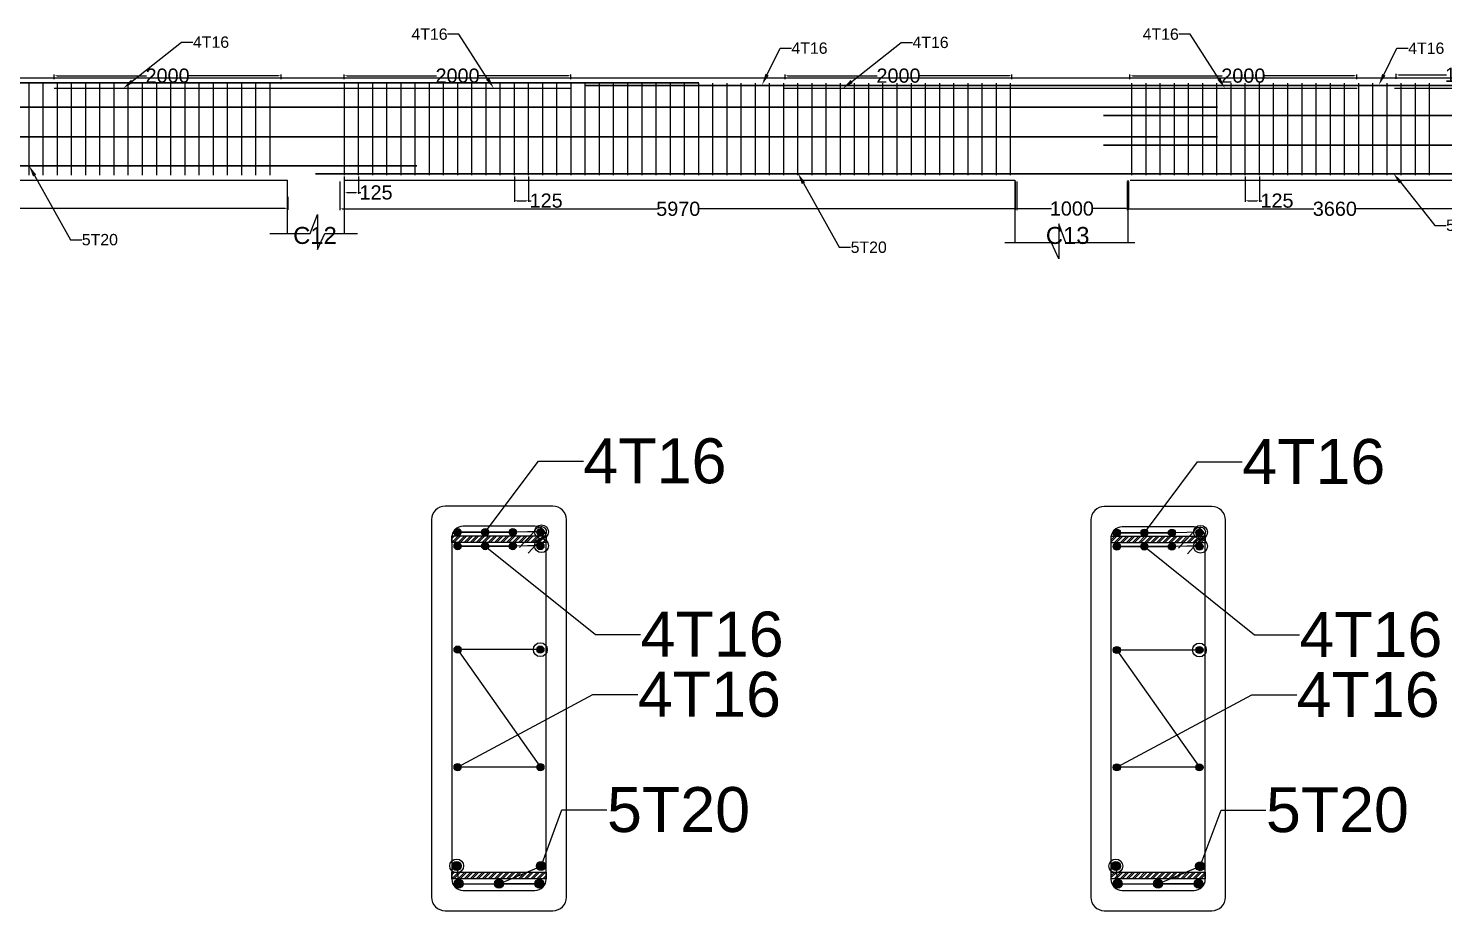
# Model space of a CAD drawing. Header units: inches. Extents: x 16 to 269, y 163 to 682.
# Drawn here: x 121.42 to 137.15, y 252.9 to 262.71 of the extents above; entities that cross this region are included whole.
import ezdxf
from ezdxf import colors
from ezdxf.entities.mleader import LeaderData, LeaderLine
from ezdxf.enums import TextEntityAlignment as Align
from ezdxf.math import Vec2, Vec3

# ---------------------------------------------------------------- set-up
doc = ezdxf.new("R2010")
doc.units = ezdxf.units.IN
doc.header["$MEASUREMENT"] = 0
doc.layers.get('Defpoints').update_dxf_attribs({"lineweight": 5})
for name, color, linetype in [('C', 7, 'Continuous'), ('MASSE', 7, 'Continuous'), ('S-ADDREINF', 3, 'Continuous'), ('S-MAINBAR', 5, 'Continuous'), ('S-OUTLINE', 7, 'Continuous'), ('S-SKIN', 6, 'Continuous'), ('S-STIRRUP', 1, 'Continuous'), ('S-TEXT', 2, 'Continuous'), ('Text', 7, 'Continuous')]:
    doc.layers.add(name, color=color, linetype=linetype)
doc.styles.get("Standard").update_dxf_attribs({"font": 'arial.ttf'})
doc.dimstyles.get("Standard").update_dxf_attribs({"dimtxt": 0.18, "dimasz": 0.18, "dimexe": 0.18, "dimexo": 0.0625, "dimgap": 0.09, "dimtad": 0, "dimtih": 1, "dimtoh": 1, "dimdec": 4, "dimzin": 0, "dimdsep": 46, "dimtxsty": 'Standard', "dimcen": 0.09, "dimadec": 0, "dimazin": 0, "dimtfac": 1, "dimtdec": 4, "dimtofl": 0, "dimtmove": 0, "dimatfit": 3, "dimfxl": 1, "dimtolj": 1, "dimtzin": 0, "dimarcsym": 0})

# ---------------------------------------------------------------- blocks, each defined once
blk = doc.blocks.new('*D727')
at = {"layer": 'Defpoints', "color": 0, "transparency": 16777216}
for p in [(27458, -7133), (31118, -7133), (31118, -7385)]:
    blk.add_point(p, dxfattribs=at)
at = {"layer": 'MASSE', "color": 0, "lineweight": -2, "transparency": 16777216}
for p, q in [((27458, -7144), (27458, -7396)), ((31118, -7144), (31118, -7396)), ((27480, -7385), (29102, -7385)), ((31097, -7385), (29475, -7385))]:
    blk.add_line(p, q, dxfattribs=at)
at = {"layer": 'MASSE', "color": 0, "transparency": 16777216}
for points in [[(27480, -7381), (27480, -7388), (27458, -7385)], [(31097, -7381), (31097, -7388), (31118, -7385)]]:
    blk.add_solid(points, dxfattribs=at)
at = {"layer": 'MASSE', "color": 0, "transparency": 16777216, "insert": (29288, -7385), "char_height": 125, "attachment_point": 5}
blk.add_mtext('\\A1;3660', dxfattribs=at)
blk = doc.blocks.new('*D728')
at = {"layer": 'Defpoints', "color": 0, "transparency": 16777216}
for p in [(28498, -7088), (28623, -7088), (28623, -7313)]:
    blk.add_point(p, dxfattribs=at)
at = {"layer": 'MASSE', "color": 0, "lineweight": -2, "transparency": 16777216}
for p, q in [((28498, -7099), (28498, -7324)), ((28623, -7099), (28623, -7324)), ((28520, -7313), (28602, -7313)), ((28623, -7313), (28645, -7313))]:
    blk.add_line(p, q, dxfattribs=at)
at = {"layer": 'MASSE', "color": 0, "transparency": 16777216}
for points in [[(28520, -7309), (28520, -7316), (28498, -7313)], [(28602, -7309), (28602, -7316), (28623, -7313)]]:
    blk.add_solid(points, dxfattribs=at)
at = {"layer": 'MASSE', "color": 0, "transparency": 16777216, "insert": (28778, -7313), "char_height": 125, "attachment_point": 5}
blk.add_mtext('\\A1;125', dxfattribs=at)
blk = doc.blocks.new('*D729')
at = {"layer": 'Defpoints', "color": 0, "transparency": 16777216}
for p in [(20513, -7133), (26483, -7133), (26483, -7385)]:
    blk.add_point(p, dxfattribs=at)
at = {"layer": 'MASSE', "color": 0, "lineweight": -2, "transparency": 16777216}
for p, q in [((20513, -7144), (20513, -7396)), ((26483, -7144), (26483, -7396)), ((20535, -7385), (23312, -7385)), ((26462, -7385), (23685, -7385))]:
    blk.add_line(p, q, dxfattribs=at)
at = {"layer": 'MASSE', "color": 0, "transparency": 16777216}
for points in [[(20535, -7381), (20535, -7388), (20513, -7385)], [(26462, -7381), (26462, -7388), (26483, -7385)]]:
    blk.add_solid(points, dxfattribs=at)
at = {"layer": 'MASSE', "color": 0, "transparency": 16777216, "insert": (23498, -7385), "char_height": 125, "attachment_point": 5}
blk.add_mtext('\\A1;5970', dxfattribs=at)
blk = doc.blocks.new('*D730')
at = {"layer": 'Defpoints', "color": 0, "transparency": 16777216}
for p in [(20553, -7088), (20678, -7088), (20678, -7241)]:
    blk.add_point(p, dxfattribs=at)
at = {"layer": 'MASSE', "color": 0, "lineweight": -2, "transparency": 16777216}
for p, q in [((20553, -7099), (20553, -7252)), ((20678, -7099), (20678, -7252)), ((20575, -7241), (20657, -7241)), ((20678, -7241), (20700, -7241))]:
    blk.add_line(p, q, dxfattribs=at)
at = {"layer": 'MASSE', "color": 0, "transparency": 16777216}
for points in [[(20575, -7237), (20575, -7244), (20553, -7241)], [(20657, -7237), (20657, -7244), (20678, -7241)]]:
    blk.add_solid(points, dxfattribs=at)
at = {"layer": 'MASSE', "color": 0, "transparency": 16777216, "insert": (20833, -7241), "char_height": 125, "attachment_point": 5}
blk.add_mtext('\\A1;125', dxfattribs=at)
blk = doc.blocks.new('*D731')
at = {"layer": 'Defpoints', "color": 0, "transparency": 16777216}
for p in [(22053, -7088), (22178, -7088), (22178, -7313)]:
    blk.add_point(p, dxfattribs=at)
at = {"layer": 'MASSE', "color": 0, "lineweight": -2, "transparency": 16777216}
for p, q in [((22053, -7099), (22053, -7324)), ((22178, -7099), (22178, -7324)), ((22075, -7313), (22157, -7313)), ((22178, -7313), (22200, -7313))]:
    blk.add_line(p, q, dxfattribs=at)
at = {"layer": 'MASSE', "color": 0, "transparency": 16777216}
for points in [[(22075, -7309), (22075, -7316), (22053, -7313)], [(22157, -7309), (22157, -7316), (22178, -7313)]]:
    blk.add_solid(points, dxfattribs=at)
at = {"layer": 'MASSE', "color": 0, "transparency": 16777216, "insert": (22333, -7313), "char_height": 125, "attachment_point": 5}
blk.add_mtext('\\A1;125', dxfattribs=at)
blk = doc.blocks.new('*D733')
at = {"layer": 'Defpoints', "color": 0, "transparency": 16777216}
for p in [(26469, -7133), (27469, -7133), (27469, -7383)]:
    blk.add_point(p, dxfattribs=at)
at = {"layer": 'MASSE', "color": 0, "lineweight": -2, "transparency": 16777216}
for p, q in [((26469, -7144), (26469, -7394)), ((27469, -7144), (27469, -7394)), ((26491, -7383), (26789, -7383)), ((27448, -7383), (27150, -7383))]:
    blk.add_line(p, q, dxfattribs=at)
at = {"layer": 'MASSE', "color": 0, "transparency": 16777216}
for points in [[(26491, -7379), (26491, -7387), (26469, -7383)], [(27448, -7379), (27448, -7387), (27469, -7383)]]:
    blk.add_solid(points, dxfattribs=at)
at = {"layer": 'MASSE', "color": 0, "transparency": 16777216, "insert": (26969, -7383), "char_height": 125, "attachment_point": 5}
blk.add_mtext('\\A1;1000', dxfattribs=at)
blk = doc.blocks.new('*D739')
at = {"layer": 'Defpoints', "color": 0, "transparency": 16777216}
for p in [(14234, -7270), (20054, -7270), (14234, -7383)]:
    blk.add_point(p, dxfattribs=at)
at = {"layer": 'MASSE', "color": 0, "lineweight": -2, "transparency": 16777216}
for p, q in [((14234, -7280), (14234, -7393)), ((20054, -7280), (20054, -7393)), ((14255, -7383), (16957, -7383)), ((20032, -7383), (17330, -7383))]:
    blk.add_line(p, q, dxfattribs=at)
at = {"layer": 'MASSE', "color": 0, "transparency": 16777216}
for points in [[(14255, -7379), (14255, -7386), (14234, -7383)], [(20032, -7379), (20032, -7386), (20054, -7383)]]:
    blk.add_solid(points, dxfattribs=at)
at = {"layer": 'MASSE', "color": 0, "transparency": 16777216, "insert": (17144, -7383), "char_height": 125, "attachment_point": 5}
blk.add_mtext('\\A1;5820', dxfattribs=at)
blk = doc.blocks.new('*D745')
at = {"layer": 'Defpoints', "color": 0, "transparency": 16777216}
for p in [(19995, -6211), (17995, -6251), (19995, -6251)]:
    blk.add_point(p, dxfattribs=at)
at = {"layer": 'MASSE', "color": 0, "lineweight": -2, "transparency": 16777216}
for p, q in [((17995, -6241), (17995, -6200)), ((18017, -6211), (18808, -6211)), ((19974, -6211), (19183, -6211)), ((19995, -6241), (19995, -6200))]:
    blk.add_line(p, q, dxfattribs=at)
at = {"layer": 'MASSE', "color": 0, "transparency": 16777216}
for points in [[(18017, -6208), (18017, -6215), (17995, -6211)], [(19974, -6208), (19974, -6215), (19995, -6211)]]:
    blk.add_solid(points, dxfattribs=at)
at = {"layer": 'MASSE', "color": 0, "transparency": 16777216, "insert": (18995, -6211), "char_height": 125, "attachment_point": 5}
blk.add_mtext('\\A1;2000', dxfattribs=at)
blk = doc.blocks.new('*D746')
at = {"layer": 'Defpoints', "color": 0, "transparency": 16777216}
for p in [(22552, -6211), (20552, -6251), (22552, -6251)]:
    blk.add_point(p, dxfattribs=at)
at = {"layer": 'MASSE', "color": 0, "lineweight": -2, "transparency": 16777216}
for p, q in [((20552, -6241), (20552, -6200)), ((20574, -6211), (21365, -6211)), ((22531, -6211), (21740, -6211)), ((22552, -6241), (22552, -6200))]:
    blk.add_line(p, q, dxfattribs=at)
at = {"layer": 'MASSE', "color": 0, "transparency": 16777216}
for points in [[(20574, -6208), (20574, -6215), (20552, -6211)], [(22531, -6208), (22531, -6215), (22552, -6211)]]:
    blk.add_solid(points, dxfattribs=at)
at = {"layer": 'MASSE', "color": 0, "transparency": 16777216, "insert": (21552, -6211), "char_height": 125, "attachment_point": 5}
blk.add_mtext('\\A1;2000', dxfattribs=at)
blk = doc.blocks.new('*D747')
at = {"layer": 'Defpoints', "color": 0, "transparency": 16777216}
for p in [(26440, -6211), (24440, -6251), (26440, -6251)]:
    blk.add_point(p, dxfattribs=at)
at = {"layer": 'MASSE', "color": 0, "lineweight": -2, "transparency": 16777216}
for p, q in [((24440, -6241), (24440, -6200)), ((24461, -6211), (25252, -6211)), ((26418, -6211), (25627, -6211)), ((26440, -6241), (26440, -6200))]:
    blk.add_line(p, q, dxfattribs=at)
at = {"layer": 'MASSE', "color": 0, "transparency": 16777216}
for points in [[(24461, -6208), (24461, -6215), (24440, -6211)], [(26418, -6208), (26418, -6215), (26440, -6211)]]:
    blk.add_solid(points, dxfattribs=at)
at = {"layer": 'MASSE', "color": 0, "transparency": 16777216, "insert": (25440, -6211), "char_height": 125, "attachment_point": 5}
blk.add_mtext('\\A1;2000', dxfattribs=at)
blk = doc.blocks.new('*D748')
at = {"layer": 'Defpoints', "color": 0, "transparency": 16777216}
for p in [(29481, -6211), (27481, -6251), (29481, -6251)]:
    blk.add_point(p, dxfattribs=at)
at = {"layer": 'MASSE', "color": 0, "lineweight": -2, "transparency": 16777216}
for p, q in [((27481, -6241), (27481, -6200)), ((27503, -6211), (28293, -6211)), ((29459, -6211), (28669, -6211)), ((29481, -6241), (29481, -6200))]:
    blk.add_line(p, q, dxfattribs=at)
at = {"layer": 'MASSE', "color": 0, "transparency": 16777216}
for points in [[(27503, -6208), (27503, -6215), (27481, -6211)], [(29459, -6208), (29459, -6215), (29481, -6211)]]:
    blk.add_solid(points, dxfattribs=at)
at = {"layer": 'MASSE', "color": 0, "transparency": 16777216, "insert": (28481, -6211), "char_height": 125, "attachment_point": 5}
blk.add_mtext('\\A1;2000', dxfattribs=at)
blk = doc.blocks.new('*D749')
at = {"layer": 'Defpoints', "color": 0, "transparency": 16777216}
for p in [(29828, -6204), (29828, -6249), (31078, -6249)]:
    blk.add_point(p, dxfattribs=at)
at = {"layer": 'MASSE', "color": 0, "lineweight": -2, "transparency": 16777216}
for p, q in [((29828, -6238), (29828, -6193)), ((29850, -6204), (30273, -6204)), ((31057, -6204), (30634, -6204)), ((31078, -6238), (31078, -6193))]:
    blk.add_line(p, q, dxfattribs=at)
at = {"layer": 'MASSE', "color": 0, "transparency": 16777216}
for points in [[(29850, -6200), (29850, -6207), (29828, -6204)], [(31057, -6200), (31057, -6207), (31078, -6204)]]:
    blk.add_solid(points, dxfattribs=at)
at = {"layer": 'MASSE', "color": 0, "transparency": 16777216, "insert": (30453, -6204), "char_height": 125, "attachment_point": 5}
blk.add_mtext('\\A1;1250', dxfattribs=at)
blk = doc.blocks.new('_Origin')
at = {"color": 0, "linetype": 'ByBlock', "lineweight": -2}
blk.add_line((0, 0), (-1, 0), dxfattribs=at)
blk.add_circle((0, 0), 0.5, dxfattribs=at)
blk = doc.blocks.new('98765')
at = {"layer": 'S-ADDREINF'}
h = blk.add_hatch(color=256, dxfattribs=at)
edge = h.paths.add_edge_path()
edge.add_arc((21552.62689, -10358.78045), 31.71375, 0, 360)
h = blk.add_hatch(color=256, dxfattribs=at)
edge = h.paths.add_edge_path()
edge.add_arc((21795.76562, -10358.78045), 31.71375, 0, 360)
h = blk.add_hatch(color=256, dxfattribs=at)
edge = h.paths.add_edge_path()
edge.add_arc((22038.90434, -10358.78045), 31.71375, 0, 360)
h = blk.add_hatch(color=256, dxfattribs=at)
edge = h.paths.add_edge_path()
edge.add_arc((22282.04306, -10358.78045), 31.71375, 0, 360)
h = blk.add_hatch(color=256, dxfattribs=at)
edge = h.paths.add_edge_path()
edge.add_arc((27365.29626, -10363.20479), 31.6701, 0, 360)
h = blk.add_hatch(color=256, dxfattribs=at)
edge = h.paths.add_edge_path()
edge.add_arc((27608.10039, -10363.20479), 31.6701, 0, 360)
h = blk.add_hatch(color=256, dxfattribs=at)
edge = h.paths.add_edge_path()
edge.add_arc((27850.90451, -10363.20479), 31.6701, 0, 360)
h = blk.add_hatch(color=256, dxfattribs=at)
edge = h.paths.add_edge_path()
edge.add_arc((28093.70864, -10363.20479), 31.6701, 0, 360)
at = {"layer": 'S-MAINBAR'}
h = blk.add_hatch(color=256, dxfattribs=at)
edge = h.paths.add_edge_path()
edge.add_arc((21552.62689, -10235.88968), 31.71375, 0, 360)
h = blk.add_hatch(color=256, dxfattribs=at)
edge = h.paths.add_edge_path()
edge.add_arc((21795.76562, -10235.88968), 31.71375, 0, 360)
h = blk.add_hatch(color=256, dxfattribs=at)
edge = h.paths.add_edge_path()
edge.add_arc((22038.90434, -10235.88968), 31.71375, 0, 360)
h = blk.add_hatch(color=256, dxfattribs=at)
edge = h.paths.add_edge_path()
edge.add_arc((22282.04306, -10235.88968), 31.71375, 0, 360)
h = blk.add_hatch(color=256, dxfattribs=at)
edge = h.paths.add_edge_path()
edge.add_arc((27365.29626, -10240.48314), 31.6701, 0, 360)
h = blk.add_hatch(color=256, dxfattribs=at)
edge = h.paths.add_edge_path()
edge.add_arc((27608.10039, -10240.48314), 31.6701, 0, 360)
h = blk.add_hatch(color=256, dxfattribs=at)
edge = h.paths.add_edge_path()
edge.add_arc((27850.90451, -10240.48314), 31.6701, 0, 360)
h = blk.add_hatch(color=256, dxfattribs=at)
edge = h.paths.add_edge_path()
edge.add_arc((28093.70864, -10240.48314), 31.6701, 0, 360)
h = blk.add_hatch(color=256, dxfattribs=at)
edge = h.paths.add_edge_path()
edge.add_arc((21544.41218, -13179.44017), 39.64218, 0, 360)
h = blk.add_hatch(color=256, dxfattribs=at)
edge = h.paths.add_edge_path()
edge.add_arc((22288.26676, -13180.74481), 39.64218, 0, 360)
h = blk.add_hatch(color=256, dxfattribs=at)
edge = h.paths.add_edge_path()
edge.add_arc((27357.09285, -13179.98282), 39.58763, 0, 360)
h = blk.add_hatch(color=256, dxfattribs=at)
edge = h.paths.add_edge_path()
edge.add_arc((28099.92377, -13181.28566), 39.58763, 0, 360)
h = blk.add_hatch(color=256, dxfattribs=at)
edge = h.paths.add_edge_path()
edge.add_arc((21560.55533, -13335.9084), 39.64218, 0, 360)
h = blk.add_hatch(color=256, dxfattribs=at)
edge = h.paths.add_edge_path()
edge.add_arc((21917.33498, -13335.9084), 39.64218, 0, 360)
h = blk.add_hatch(color=256, dxfattribs=at)
edge = h.paths.add_edge_path()
edge.add_arc((22274.11463, -13335.9084), 39.64218, 0, 360)
h = blk.add_hatch(color=256, dxfattribs=at)
edge = h.paths.add_edge_path()
edge.add_arc((27373.21379, -13336.23573), 39.58763, 0, 360)
h = blk.add_hatch(color=256, dxfattribs=at)
edge = h.paths.add_edge_path()
edge.add_arc((27729.50245, -13336.23573), 39.58763, 0, 360)
h = blk.add_hatch(color=256, dxfattribs=at)
edge = h.paths.add_edge_path()
edge.add_arc((28085.79111, -13336.23573), 39.58763, 0, 360)
at = {"layer": 'S-SKIN'}
h = blk.add_hatch(color=256, dxfattribs=at)
edge = h.paths.add_edge_path()
edge.add_arc((21552.62689, -11271.87207), 31.71375, 0, 360)
h = blk.add_hatch(color=256, dxfattribs=at)
edge = h.paths.add_edge_path()
edge.add_arc((22282.04306, -11271.87207), 31.71375, 0, 360)
h = blk.add_hatch(color=256, dxfattribs=at)
edge = h.paths.add_edge_path()
edge.add_arc((27365.29626, -11275.03985), 31.6701, 0, 360)
h = blk.add_hatch(color=256, dxfattribs=at)
edge = h.paths.add_edge_path()
edge.add_arc((28093.70864, -11275.03985), 31.6701, 0, 360)
h = blk.add_hatch(color=256, dxfattribs=at)
edge = h.paths.add_edge_path()
edge.add_arc((21552.62689, -12307.85445), 31.71375, 0, 360)
h = blk.add_hatch(color=256, dxfattribs=at)
edge = h.paths.add_edge_path()
edge.add_arc((22282.04306, -12307.85445), 31.71375, 0, 360)
h = blk.add_hatch(color=256, dxfattribs=at)
edge = h.paths.add_edge_path()
edge.add_arc((27365.29626, -12309.59655), 31.6701, 0, 360)
h = blk.add_hatch(color=256, dxfattribs=at)
edge = h.paths.add_edge_path()
edge.add_arc((28093.70864, -12309.59655), 31.6701, 0, 360)
at = {"layer": 'S-TEXT', "transparency": 33554687}
h = blk.add_hatch(dxfattribs=at)
h.set_pattern_fill('ANSI32', scale=3.964218)
h.set_pattern_definition([(45, (-373979.48, 706674.737), (-26.6997719, 26.6997719), []), (45, (-373961.68, 706674.737), (-26.6997719, 26.6997719), [])])
h.paths.add_polyline_path([(22332.38151, -10268.10756), (21500.95357, -10268.10756), (21500.95357, -10326.88131), (22332.38151, -10326.88131)])
h = blk.add_hatch(dxfattribs=at)
h.set_pattern_fill('ANSI32', scale=3.958763)
h.set_pattern_definition([(45, (-367622.493, 705683.556), (-26.6630286, 26.6630286), []), (45, (-367604.718, 705683.556), (-26.6630286, 26.6630286), [])])
h.paths.add_polyline_path([(28143.97781, -10272.65669), (27313.69405, -10272.65669), (27313.69405, -10331.34956), (28143.97781, -10331.34956)])
h = blk.add_hatch(dxfattribs=at)
h.set_pattern_fill('ANSI32', scale=3.964218)
h.set_pattern_definition([(45, (-373979.48, 703709.887), (-26.6997719, 26.6997719), []), (45, (-373961.68, 703709.887), (-26.6997719, 26.6997719), [])])
h.paths.add_polyline_path([(22332.38151, -13232.95715), (21500.95357, -13232.95715), (21500.95357, -13291.7309), (22332.38151, -13291.7309)])
h = blk.add_hatch(dxfattribs=at)
h.set_pattern_fill('ANSI32', scale=3.958763)
h.set_pattern_definition([(45, (-367622.493, 702722.787), (-26.6630286, 26.6630286), []), (45, (-367604.718, 702722.787), (-26.6630286, 26.6630286), [])])
h.paths.add_polyline_path([(28143.97781, -13233.42615), (27313.69405, -13233.42615), (27313.69405, -13292.11902), (28143.97781, -13292.11902)])
at = {"color": 6, "lineweight": 30}
for p, q in [((28253.85226, -6488.51688), (16253.85226, -6488.51688)), ((32048.43617, -6562.11388), (27247.85226, -6562.11388)), ((28253.85226, -6749.85021), (16253.85226, -6749.85021)), ((32048.43617, -6823.44722), (27247.85226, -6823.44722))]:
    blk.add_line(p, q, dxfattribs=at)
at = {"color": 5, "lineweight": 30}
blk.add_line((21191.97226, -7004.61995), (9191.97226, -7004.61995), dxfattribs=at)
for points in [[(16552.97404, -6272.60161), (23678.94844, -6272.60161)], [(32048.43617, -6496.25332), (32048.43617, -6296.25332), (22678.43617, -6296.25332)], [(20297.97226, -7076.75283), (32048.43617, -7076.75283), (32048.43617, -6826.75283)]]:
    blk.add_lwpolyline(points, dxfattribs=at)
at = {"layer": 'S-ADDREINF'}
for p, q in [((17994.88121, -6321.81974), (22553.43617, -6321.81974)), ((24428.43617, -6321.81974), (29484.0705, -6321.81974))]:
    blk.add_line(p, q, dxfattribs=at)
blk.add_lwpolyline([(29814.78788, -6321.81974), (31940.74686, -6321.81974, -0.4142135624), (31988.74686, -6369.81974), (31988.74686, -6561.81974)], format="xyb", dxfattribs=at)
for centre, radius in [((21552.62689, -10358.78045), 31.71375), ((21795.76562, -10358.78045), 31.71375), ((22038.90434, -10358.78045), 31.71375), ((22282.04306, -10358.78045), 31.71375), ((27365.29626, -10363.20479), 31.6701), ((27608.10039, -10363.20479), 31.6701), ((27850.90451, -10363.20479), 31.6701), ((28093.70864, -10363.20479), 31.6701)]:
    blk.add_circle(centre, radius, dxfattribs=at)
at = {"layer": 'S-MAINBAR'}
for centre, radius in [((21552.62689, -10235.88968), 31.71375), ((21795.76562, -10235.88968), 31.71375), ((22038.90434, -10235.88968), 31.71375), ((22282.04306, -10235.88968), 31.71375), ((27365.29626, -10240.48314), 31.6701), ((27608.10039, -10240.48314), 31.6701), ((27850.90451, -10240.48314), 31.6701), ((28093.70864, -10240.48314), 31.6701), ((21544.41218, -13179.44017), 39.64218), ((22288.26676, -13180.74481), 39.64218), ((27357.09285, -13179.98282), 39.58763), ((28099.92377, -13181.28566), 39.58763), ((21560.55533, -13335.9084), 39.64218), ((21917.33498, -13335.9084), 39.64218), ((22274.11463, -13335.9084), 39.64218), ((27373.21379, -13336.23573), 39.58763), ((27729.50245, -13336.23573), 39.58763), ((28085.79111, -13336.23573), 39.58763)]:
    blk.add_circle(centre, radius, dxfattribs=at)
at = {"layer": 'S-OUTLINE'}
for p, q in [((20053.43617, -7603.55241), (20053.43617, -7132.81974)), ((20553.43617, -7603.55241), (20553.43617, -7132.81974)), ((26465.76346, -7132.81974), (26465.76346, -7685.51208)), ((27465.76346, -7685.51208), (27465.76346, -7132.81955))]:
    blk.add_line(p, q, dxfattribs=at)
for points in [[(20538.43617, -6232.81974), (13733.71357, -6232.81974)], [(26458.43617, -6232.81974), (20538.43617, -6232.81974)], [(31093.43617, -6232.81974), (26458.43617, -6232.81974)], [(14233.57487, -7132.81974), (20053.43617, -7132.81974)], [(20553.43617, -7132.81974), (26465.76346, -7132.81974)], [(27483.43617, -7132.81974), (31118.43617, -7132.81974)]]:
    blk.add_lwpolyline(points, dxfattribs=at)
for points in [[(21322.70223, -13454.83495, 0.4142135624), (21441.62878, -13573.7615), (22393.04118, -13573.7615, 0.4142135624), (22511.96773, -13454.83495), (22511.96773, -10124.89157, 0.4142135624), (22393.04118, -10005.96502), (21441.62878, -10005.96502, 0.4142135624), (21322.70223, -10124.89157)], [(27135.68802, -13454.99862, 0.4142135624), (27254.4509, -13573.7615), (28204.554, -13573.7615, 0.4142135624), (28323.31689, -13454.99862), (28323.31689, -10129.63778, 0.4142135624), (28204.554, -10010.87489), (27254.4509, -10010.87489, 0.4142135624), (27135.68802, -10129.63778)]]:
    blk.add_lwpolyline(points, format="xyb", close=True, dxfattribs=at)
at = {"layer": 'S-SKIN'}
for centre, radius in [((21552.62689, -11271.87207), 31.71375), ((22282.04306, -11271.87207), 31.71375), ((27365.29626, -11275.03985), 31.6701), ((28093.70864, -11275.03985), 31.6701), ((21552.62689, -12307.85445), 31.71375), ((22282.04306, -12307.85445), 31.71375), ((27365.29626, -12309.59655), 31.6701), ((28093.70864, -12309.59655), 31.6701)]:
    blk.add_circle(centre, radius, dxfattribs=at)
at = {"layer": 'S-STIRRUP'}
for p, q in [((17773.57487, -7087.81974), (17773.57487, -6277.81974)), ((17898.57487, -7087.81974), (17898.57487, -6277.81974)), ((18023.57487, -7087.81974), (18023.57487, -6277.81974)), ((18148.57487, -7087.81974), (18148.57487, -6277.81974)), ((18273.57487, -7087.81974), (18273.57487, -6277.81974)), ((18398.57487, -7087.81974), (18398.57487, -6277.81974)), ((18523.57487, -7087.81974), (18523.57487, -6277.81974)), ((18648.57487, -7087.81974), (18648.57487, -6277.81974)), ((18773.57487, -7087.81974), (18773.57487, -6277.81974)), ((18898.57487, -7087.81974), (18898.57487, -6277.81974)), ((19023.57487, -7087.81974), (19023.57487, -6277.81974)), ((19148.57487, -7087.81974), (19148.57487, -6277.81974)), ((19273.57487, -7087.81974), (19273.57487, -6277.81974)), ((19398.57487, -7087.81974), (19398.57487, -6277.81974)), ((19523.57487, -7087.81974), (19523.57487, -6277.81974)), ((19648.57487, -7087.81974), (19648.57487, -6277.81974)), ((19773.57487, -7087.81974), (19773.57487, -6277.81974)), ((19898.57487, -7087.81974), (19898.57487, -6277.81974)), ((20553.43617, -7087.81974), (20553.43617, -6277.81974)), ((20678.43617, -7087.81974), (20678.43617, -6277.81974)), ((20803.43617, -7087.81974), (20803.43617, -6277.81974)), ((20928.43617, -7087.81974), (20928.43617, -6277.81974)), ((21053.43617, -7087.81974), (21053.43617, -6277.81974)), ((21178.43617, -7087.81974), (21178.43617, -6277.81974)), ((21303.43617, -7087.81974), (21303.43617, -6277.81974)), ((21428.43617, -7087.81974), (21428.43617, -6277.81974)), ((21553.43617, -7087.81974), (21553.43617, -6277.81974)), ((21678.43617, -7087.81974), (21678.43617, -6277.81974)), ((21803.43617, -7087.81974), (21803.43617, -6277.81974)), ((21928.43617, -7087.81974), (21928.43617, -6277.81974)), ((22053.43617, -7087.81974), (22053.43617, -6277.81974)), ((22178.43617, -7087.81974), (22178.43617, -6277.81974)), ((22303.43617, -7087.81974), (22303.43617, -6277.81974)), ((22428.43617, -7087.81974), (22428.43617, -6277.81974)), ((22553.43617, -7087.81974), (22553.43617, -6277.81974)), ((22678.43617, -7087.81974), (22678.43617, -6277.81974)), ((22803.43617, -7087.81974), (22803.43617, -6277.81974)), ((22928.43617, -7087.81974), (22928.43617, -6277.81974)), ((23053.43617, -7087.81974), (23053.43617, -6277.81974)), ((23178.43617, -7087.81974), (23178.43617, -6277.81974)), ((23303.43617, -7087.81974), (23303.43617, -6277.81974)), ((23428.43617, -7087.81974), (23428.43617, -6277.81974)), ((23553.43617, -7087.81974), (23553.43617, -6277.81974)), ((23678.43617, -7087.81974), (23678.43617, -6277.81974)), ((23803.43617, -7087.81974), (23803.43617, -6277.81974)), ((23928.43617, -7087.81974), (23928.43617, -6277.81974)), ((24053.43617, -7087.81974), (24053.43617, -6277.81974)), ((24178.43617, -7087.81974), (24178.43617, -6277.81974)), ((24303.43617, -7087.81974), (24303.43617, -6277.81974)), ((24428.43617, -7087.81974), (24428.43617, -6277.81974)), ((24553.43617, -7087.81974), (24553.43617, -6277.81974)), ((24678.43617, -7087.81974), (24678.43617, -6277.81974)), ((24803.43617, -7087.81974), (24803.43617, -6277.81974)), ((24928.43617, -7087.81974), (24928.43617, -6277.81974)), ((25053.43617, -7087.81974), (25053.43617, -6277.81974)), ((25178.43617, -7087.81974), (25178.43617, -6277.81974)), ((25303.43617, -7087.81974), (25303.43617, -6277.81974)), ((25428.43617, -7087.81974), (25428.43617, -6277.81974)), ((25553.43617, -7087.81974), (25553.43617, -6277.81974)), ((25678.43617, -7087.81974), (25678.43617, -6277.81974)), ((25803.43617, -7087.81974), (25803.43617, -6277.81974)), ((25928.43617, -7087.81974), (25928.43617, -6277.81974)), ((26053.43617, -7087.81974), (26053.43617, -6277.81974)), ((26178.43617, -7087.81974), (26178.43617, -6277.81974)), ((26303.43617, -7087.81974), (26303.43617, -6277.81974)), ((26428.43617, -7087.81974), (26428.43617, -6277.81974)), ((27498.43617, -7087.81974), (27498.43617, -6277.81974)), ((27623.43617, -7087.81974), (27623.43617, -6277.81974)), ((27748.43617, -7087.81974), (27748.43617, -6277.81974)), ((27873.43617, -7087.81974), (27873.43617, -6277.81974)), ((27998.43617, -7087.81974), (27998.43617, -6277.81974)), ((28123.43617, -7087.81974), (28123.43617, -6277.81974)), ((28248.43617, -7087.81974), (28248.43617, -6277.81974)), ((28373.43617, -7087.81974), (28373.43617, -6277.81974)), ((28498.43617, -7087.81974), (28498.43617, -6277.81974)), ((28623.43617, -7087.81974), (28623.43617, -6277.81974)), ((28748.43617, -7087.81974), (28748.43617, -6277.81974)), ((28873.43617, -7087.81974), (28873.43617, -6277.81974)), ((28998.43617, -7087.81974), (28998.43617, -6277.81974)), ((29123.43617, -7087.81974), (29123.43617, -6277.81974)), ((29248.43617, -7087.81974), (29248.43617, -6277.81974)), ((29373.43617, -7087.81974), (29373.43617, -6277.81974)), ((29498.43617, -7087.81974), (29498.43617, -6277.81974)), ((29623.43617, -7087.81974), (29623.43617, -6277.81974)), ((29748.43617, -7087.81974), (29748.43617, -6277.81974)), ((29873.43617, -7087.81974), (29873.43617, -6277.81974)), ((29998.43617, -7087.81974), (29998.43617, -6277.81974)), ((30123.43617, -7087.81974), (30123.43617, -6277.81974)), ((22232.0383, -10224.90509), (22098.44962, -10371.3347)), ((28043.77269, -10229.51367), (27910.36785, -10375.74177)), ((22308.73201, -10274.78601), (22175.71109, -10421.73158)), ((28120.36086, -10279.32595), (27987.523, -10426.0693))]:
    blk.add_line(p, q, dxfattribs=at)
for points in [[(21501.09205, -13296.26622, 0.4142135624), (21600.19751, -13395.37168), (22234.47244, -13395.37168, 0.4142135624), (22333.5779, -13296.26622), (22333.5779, -10283.4603, 0.4142135624), (22234.47244, -10184.35484), (21600.19751, -10184.35484, 0.4142135624), (21501.09205, -10283.4603)], [(27313.83235, -13296.6481, 0.4142135624), (27412.80142, -13395.61717), (28046.20348, -13395.61717, 0.4142135624), (28145.17256, -13296.6481), (28145.17256, -10287.9883, 0.4142135624), (28046.20348, -10189.01922), (27412.80142, -10189.01922, 0.4142135624), (27313.83235, -10287.9883)]]:
    blk.add_lwpolyline(points, format="xyb", close=True, dxfattribs=at)
for centre, radius, start, end in [((22289.39549, -10253.61632), 64.14188, 57.729251573, 153.408874045), ((22291.94586, -10232.29068), 45.69056, 291.554596989, 46.074963813), ((28101.05094, -10258.18539), 64.05361, 57.729251573, 153.408874045), ((28103.59781, -10236.8891), 45.62769, 291.554596989, 46.074963813)]:
    blk.add_arc(centre, radius, start, end, dxfattribs=at)
at = {"layer": 'S-TEXT', "color": 1}
for points in [[(19895.89412, -7603.55241), (20251.92455, -7603.55241), (20315.74471, -7434.13101), (20315.74471, -7742.74293), (20380.37686, -7603.55241), (20670.97319, -7603.55241)], [(27525.44255, -7685.51208), (26916.99726, -7685.51208), (26853.1771, -7516.09069), (26853.1771, -7824.70261), (26788.54496, -7685.51208), (26378.37838, -7685.51208)]]:
    blk.add_lwpolyline(points, dxfattribs=at)
at = {"layer": 'S-TEXT'}
for points in [[(21502.08689, -10268.10756), (22332.38151, -10268.10756), (22332.38151, -10326.88131), (21502.08689, -10326.88131)], [(27314.82581, -10272.65669), (28143.97781, -10272.65669), (28143.97781, -10331.34956), (27314.82581, -10331.34956)], [(21502.08689, -13232.95715), (22332.38151, -13232.95715), (22332.38151, -13291.7309), (21502.08689, -13291.7309)], [(27314.82581, -13233.42615), (28143.97781, -13233.42615), (28143.97781, -13292.11902), (27314.82581, -13292.11902)]]:
    blk.add_lwpolyline(points, close=True, dxfattribs=at)
at = {"layer": 'C'}
for s, p in [('C12', (20294.63898, -7619.38377)), ('C13', (26931.91718, -7619.38377))]:
    blk.add_text(s, height=150, dxfattribs=at).set_placement(p, align=Align.MIDDLE_CENTER)
at = {"layer": 'MASSE'}
for base, p1, p2, override, picture, middle in [((19995.28712, -6211.25138), (17995.28712, -6251.37678), (19995.28712, -6251.37678), {"dimtxt": 125, "dimasz": 21.6, "dimexe": 10.8, "dimexo": 10.8, "dimzin": 8}, '*D745', (18995.28712, -6211.25138)), ((22552.20237, -6211.25138), (20552.20237, -6251.37678), (22552.20237, -6251.37678), {"dimtxt": 125, "dimasz": 21.6, "dimexe": 10.8, "dimexo": 10.8, "dimzin": 8}, '*D746', (21552.20237, -6211.25138)), ((26439.85289, -6211.25138), (24439.85289, -6251.37678), (26439.85289, -6251.37678), {"dimtxt": 125, "dimasz": 21.6, "dimexe": 10.8, "dimexo": 10.8, "dimzin": 8}, '*D747', (25439.85289, -6211.25138)), ((29481.08418, -6211.25138), (27481.08418, -6251.37678), (29481.08418, -6251.37678), {"dimtxt": 125, "dimasz": 21.6, "dimexe": 10.8, "dimexo": 10.8, "dimzin": 8}, '*D748', (28481.08418, -6211.25138)), ((29828.43617, -6203.72179), (31078.43617, -6248.74639), (29828.43617, -6248.74639), {"dimtxt": 125, "dimasz": 21.6, "dimexe": 10.8, "dimexo": 10.8, "dimzin": 8}, '*D749', (30453.43617, -6203.72179)), ((20678.43617, -7240.81974), (20553.43617, -7087.81974), (20678.43617, -7087.81974), {"dimtxt": 125, "dimasz": 21.6, "dimexe": 10.8, "dimexo": 10.8, "dimzin": 8}, '*D730', (20832.80012, -7240.81974)), ((22178.43617, -7312.81974), (22053.43617, -7087.81974), (22178.43617, -7087.81974), {"dimtxt": 125, "dimasz": 21.6, "dimexe": 10.8, "dimexo": 10.8, "dimzin": 8}, '*D731', (22332.80012, -7312.81974)), ((28623.43617, -7312.81974), (28498.43617, -7087.81974), (28623.43617, -7087.81974), {"dimtxt": 125, "dimasz": 21.6, "dimexe": 10.8, "dimexo": 10.8, "dimzin": 8}, '*D728', (28777.80012, -7312.81974)), ((26483.43617, -7384.81974), (20513.43617, -7132.81974), (26483.43617, -7132.81974), {"dimtxt": 125, "dimasz": 21.6, "dimexe": 10.8, "dimexo": 10.8, "dimzin": 8}, '*D729', (23498.43617, -7384.81974)), ((27469.23617, -7383.01974), (26469.23617, -7132.83442), (27469.23617, -7132.83442), {"dimtxt": 125, "dimasz": 21.6, "dimexe": 10.8, "dimexo": 10.8, "dimdec": 2, "dimzin": 8, "dimtdec": 2}, '*D733', (26969.23617, -7383.01974)), ((31118.43617, -7384.81974), (27458.43617, -7132.81974), (31118.43617, -7132.81974), {"dimtxt": 125, "dimasz": 21.6, "dimexe": 10.8, "dimexo": 10.8, "dimzin": 8}, '*D727', (29288.43617, -7384.81974)), ((14233.57487, -7382.69059), (20053.57487, -7269.61974), (14233.57487, -7269.61974), {"dimtxt": 125, "dimasz": 21.6, "dimexe": 10.8, "dimexo": 10.8, "dimzin": 8}, '*D739', (17143.57487, -7382.69059))]:
    dim = blk.add_linear_dim(base=base, p1=p1, p2=p2, dimstyle='Standard', override=override, dxfattribs=at)
    dim.commit()
    dim.dimension.update_dxf_attribs({"geometry": picture, "text_midpoint": middle})
at = {"layer": 'Text'}
ml = blk.add_multileader_mtext('Standard', dxfattribs=at)
ml.set_content('4T16', color=256)
ml.set_leader_properties()
ml.build(insert=Vec2(0, 0))
ml.multileader.update_dxf_attribs({"dogleg_length": 100, "arrow_head_size": 100})
ctx = ml.context
ctx.base_point, ctx.char_height, ctx.arrow_head_size, ctx.landing_gap_size, ctx.plane_origin = Vec3(19218.68521, -5915.79764), 100, 100, 0.09, Vec3(18604.03135, -6321.81974)
notes = []
notes.append((ctx, [(1, (1, 1, 0), (19118.68521, -5915.79764), (1, 0), 100, [(0, [(18604.03135, -6321.81974)], 0, [])])]))
ctx.mtext.insert, ctx.mtext.flow_direction = Vec3(19218.77521, -5864.94498), 5
ml = blk.add_multileader_mtext('Standard', dxfattribs=at)
ml.set_content('4T16', color=256)
ml.set_leader_properties()
ml.build(insert=Vec2(0, 0))
ml.multileader.update_dxf_attribs({"dogleg_length": 100, "arrow_head_size": 100})
ctx = ml.context
ctx.base_point, ctx.char_height, ctx.arrow_head_size, ctx.landing_gap_size, ctx.plane_origin = Vec3(21153.39287, -5845.24235), 100, 100, 0.09, Vec3(21993.14151, -6321.81974)
ctx.text_align_type = 2
notes.append((ctx, [(0, (1, 1, 0), (21563.8048, -5845.24235), (-1, 0), 100, [(0, [(21870.90291, -6321.81974)], 0, [])])]))
ctx.mtext.insert, ctx.mtext.alignment, ctx.mtext.flow_direction = Vec3(21463.7148, -5794.38969), 3, 5
ml = blk.add_multileader_mtext('Standard', dxfattribs=at)
ml.set_content('4T16', color=256)
ml.set_leader_properties()
ml.build(insert=Vec2(0, 0))
ml.multileader.update_dxf_attribs({"dogleg_length": 100, "arrow_head_size": 100})
ctx = ml.context
ctx.base_point, ctx.char_height, ctx.arrow_head_size, ctx.landing_gap_size, ctx.plane_origin = Vec3(25563.55348, -5917.79764), 100, 100, 0.09, Vec3(24948.89962, -6323.81974)
notes.append((ctx, [(1, (1, 1, 0), (25463.55348, -5917.79764), (1, 0), 100, [(0, [(24948.89962, -6323.81974)], 0, [])])]))
ctx.mtext.insert, ctx.mtext.flow_direction = Vec3(25563.64348, -5866.94498), 5
ml = blk.add_multileader_mtext('Standard', dxfattribs=at)
ml.set_content('4T16', color=256)
ml.set_leader_properties()
ml.build(insert=Vec2(0, 0))
ml.multileader.update_dxf_attribs({"dogleg_length": 100, "arrow_head_size": 100})
ctx = ml.context
ctx.base_point, ctx.char_height, ctx.arrow_head_size, ctx.landing_gap_size, ctx.plane_origin = Vec3(27601.45104, -5845.24235), 100, 100, 0.09, Vec3(28441.19967, -6321.81974)
ctx.text_align_type = 2
notes.append((ctx, [(0, (1, 1, 0), (28011.86296, -5845.24235), (-1, 0), 100, [(0, [(28318.96108, -6321.81974)], 0, [])])]))
ctx.mtext.insert, ctx.mtext.alignment, ctx.mtext.flow_direction = Vec3(27911.77296, -5794.38969), 3, 5
at = {"layer": 'Text', "color": 5}
ml = blk.add_multileader_mtext('Standard', dxfattribs=at)
ml.set_content('4T16', color=5)
ml.set_leader_properties()
ml.build(insert=Vec2(0, 0))
ml.multileader.update_dxf_attribs({"dogleg_length": 100, "arrow_head_size": 100})
ctx = ml.context
ctx.base_point, ctx.char_height, ctx.arrow_head_size, ctx.landing_gap_size, ctx.plane_origin = Vec3(24496.10734, -5968.24979), 100, 100, 0.09, Vec3(24237.20273, -6290.81974)
notes.append((ctx, [(1, (1, 1, 0), (24396.10734, -5968.24979), (1, 0), 100, [(0, [(24237.20273, -6290.81974)], 0, [])])]))
ctx.mtext.insert, ctx.mtext.flow_direction = Vec3(24496.19734, -5917.39713), 5
ml = blk.add_multileader_mtext('Standard', dxfattribs=at)
ml.set_content('4T16', color=5)
ml.set_leader_properties()
ml.build(insert=Vec2(0, 0))
ml.multileader.update_dxf_attribs({"dogleg_length": 100, "arrow_head_size": 100})
ctx = ml.context
ctx.base_point, ctx.char_height, ctx.arrow_head_size, ctx.landing_gap_size, ctx.plane_origin = Vec3(29934.97975, -5969.3438), 100, 100, 0.09, Vec3(29676.07513, -6291.91374)
notes.append((ctx, [(1, (1, 1, 0), (29834.97975, -5969.3438), (1, 0), 100, [(0, [(29676.07513, -6291.91374)], 0, [])])]))
ctx.mtext.insert, ctx.mtext.flow_direction = Vec3(29935.06975, -5918.49114), 5
ml = blk.add_multileader_mtext('Standard', dxfattribs=at)
ml.set_content('5T20', color=5)
ml.set_leader_properties()
ml.build(insert=Vec2(0, 0))
ml.multileader.update_dxf_attribs({"dogleg_length": 100, "arrow_head_size": 100})
ctx = ml.context
ctx.base_point, ctx.char_height, ctx.arrow_head_size, ctx.landing_gap_size, ctx.plane_origin = Vec3(18238.43533, -7657.04152), 100, 100, 0.09, Vec3(17773.57487, -7039.61995)
notes.append((ctx, [(1, (1, 1, 0), (18138.43533, -7657.04152), (1, 0), 100, [(0, [(17773.57487, -7004.61995)], 0, [])])]))
ctx.mtext.insert, ctx.mtext.flow_direction = Vec3(18238.52533, -7606.18886), 5
ml = blk.add_multileader_mtext('Standard', dxfattribs=at)
ml.set_content('5T20', color=5)
ml.set_leader_properties()
ml.build(insert=Vec2(0, 0))
ml.multileader.update_dxf_attribs({"dogleg_length": 100, "arrow_head_size": 100})
ctx = ml.context
ctx.base_point, ctx.char_height, ctx.arrow_head_size, ctx.landing_gap_size, ctx.plane_origin = Vec3(25018.29663, -7724.09826), 100, 100, 0.09, Vec3(24553.43617, -7106.67669)
notes.append((ctx, [(1, (1, 1, 0), (24918.29663, -7724.09826), (1, 0), 100, [(0, [(24553.43617, -7071.67669)], 0, [])])]))
ctx.mtext.insert, ctx.mtext.flow_direction = Vec3(25018.38663, -7673.2456), 5
ml = blk.add_multileader_mtext('Standard', dxfattribs=at)
ml.set_content('5T20', color=5)
ml.set_leader_properties()
ml.build(insert=Vec2(0, 0))
ml.multileader.update_dxf_attribs({"dogleg_length": 100, "arrow_head_size": 100})
ctx = ml.context
ctx.base_point, ctx.char_height, ctx.arrow_head_size, ctx.landing_gap_size, ctx.plane_origin = Vec3(30269.22275, -7530.40203), 100, 100, 0.09, Vec3(29804.36229, -7107.81974)
notes.append((ctx, [(1, (1, 1, 0), (30169.22275, -7530.40203), (1, 0), 100, [(0, [(29804.36229, -7072.81974)], 0, [])])]))
ctx.mtext.insert, ctx.mtext.flow_direction = Vec3(30269.31275, -7479.54937), 5
ml = blk.add_multileader_mtext('Standard', dxfattribs=at)
ml.set_content('4T16', color=5)
ml.set_leader_properties()
ml.set_arrow_properties(name='ORIGIN')
ml.build(insert=Vec2(0, 0))
ml.multileader.update_dxf_attribs({"dogleg_length": 100, "arrow_head_size": 122.11802})
ctx = ml.context
ctx.base_point, ctx.char_height, ctx.arrow_head_size, ctx.landing_gap_size, ctx.plane_origin = Vec3(22661.02255, -9610.29867), 396.421832, 122.11802, 0.35678, Vec3(22400.11999, -9939.49898)
notes.append((ctx, [(1, (1, 1, 0), (22264.60072, -9610.29867), (1, 0), 396.42183, [(3, [(22291.94586, -10232.29068), (21552.62689, -10235.88968), (22038.90434, -10235.88968), (21795.76562, -10235.88968)], 0, [])])]))
ctx.mtext.insert, ctx.mtext.flow_direction = Vec3(22661.37933, -9408.70762), 5
ml = blk.add_multileader_mtext('Standard', dxfattribs=at)
ml.set_content('4T16', color=5)
ml.set_leader_properties()
ml.set_arrow_properties(name='ORIGIN')
ml.build(insert=Vec2(0, 0))
ml.multileader.update_dxf_attribs({"dogleg_length": 100, "arrow_head_size": 121.94996})
ctx = ml.context
ctx.base_point, ctx.char_height, ctx.arrow_head_size, ctx.landing_gap_size, ctx.plane_origin = Vec3(28472.16659, -9615.75305), 395.87629, 121.94996, 0.35629, Vec3(28211.62308, -9944.50033)
notes.append((ctx, [(1, (1, 1, 0), (28076.2903, -9615.75305), (1, 0), 395.87629, [(3, [(28103.59781, -10236.8891), (27365.29626, -10240.48314), (27850.90451, -10240.48314), (27608.10039, -10240.48314)], 0, [])])]))
ctx.mtext.insert, ctx.mtext.flow_direction = Vec3(28472.52288, -9414.43943), 5
at = {"layer": 'Text', "color": 3}
ml = blk.add_multileader_mtext('Standard', dxfattribs=at)
ml.set_content('4T16', color=3)
ml.set_leader_properties()
ml.set_arrow_properties(name='ORIGIN')
ml.build(insert=Vec2(0, 0))
ml.multileader.update_dxf_attribs({"dogleg_length": 100, "arrow_head_size": 122.11802})
ctx = ml.context
ctx.base_point, ctx.char_height, ctx.arrow_head_size, ctx.landing_gap_size, ctx.plane_origin = Vec3(23165.11127, -11138.27358), 396.421832, 122.11802, 0.35678, Vec3(22400.11999, -10062.38975)
notes.append((ctx, [(1, (1, 1, 0), (22768.68944, -11138.27358), (1, 0), 396.42183, [(3, [(22291.94586, -10355.18145), (21552.62689, -10358.78045), (22038.90434, -10358.78045), (21795.76562, -10358.78045)], 0, [])])]))
ctx.mtext.insert, ctx.mtext.flow_direction = Vec3(23165.46805, -10936.68253), 5
ml = blk.add_multileader_mtext('Standard', dxfattribs=at)
ml.set_content('4T16', color=3)
ml.set_leader_properties()
ml.set_arrow_properties(name='ORIGIN')
ml.build(insert=Vec2(0, 0))
ml.multileader.update_dxf_attribs({"dogleg_length": 100, "arrow_head_size": 121.94996})
ctx = ml.context
ctx.base_point, ctx.char_height, ctx.arrow_head_size, ctx.landing_gap_size, ctx.plane_origin = Vec3(28975.5616, -11141.62522), 395.87629, 121.94996, 0.35629, Vec3(28211.62308, -10067.22197)
notes.append((ctx, [(1, (1, 1, 0), (28579.68531, -11141.62522), (1, 0), 395.87629, [(3, [(28103.59781, -10359.61075), (27365.29626, -10363.20479), (27850.90451, -10363.20479), (27608.10039, -10363.20479)], 0, [])])]))
ctx.mtext.insert, ctx.mtext.flow_direction = Vec3(28975.91789, -10940.31159), 5
at = {"layer": 'Text', "color": 6}
ml = blk.add_multileader_mtext('Standard', dxfattribs=at)
ml.set_content('4T16', color=6)
ml.set_leader_properties()
ml.set_arrow_properties(name='ORIGIN')
ml.build(insert=Vec2(0, 0))
ml.multileader.update_dxf_attribs({"dogleg_length": 100, "arrow_head_size": 122.11802})
ctx = ml.context
ctx.base_point, ctx.char_height, ctx.arrow_head_size, ctx.landing_gap_size, ctx.plane_origin = Vec3(23140.99619, -11668.64667), 396.421832, 122.11802, 0.35678, Vec3(22279.74451, -11442.25005)
notes.append((ctx, [(1, (1, 1, 0), (22744.57436, -11668.64667), (1, 0), 396.42183, [(3, [(22282.04306, -11271.87207), (21552.62689, -11271.87207), (22282.04306, -12307.85445), (21552.62689, -12307.85445)], 0, [])])]))
ctx.mtext.insert, ctx.mtext.flow_direction = Vec3(23141.35297, -11467.05563), 5
ml = blk.add_multileader_mtext('Standard', dxfattribs=at)
ml.set_content('4T16', color=6)
ml.set_leader_properties()
ml.set_arrow_properties(name='ORIGIN')
ml.build(insert=Vec2(0, 0))
ml.multileader.update_dxf_attribs({"dogleg_length": 100, "arrow_head_size": 121.94996})
ctx = ml.context
ctx.base_point, ctx.char_height, ctx.arrow_head_size, ctx.landing_gap_size, ctx.plane_origin = Vec3(28951.47971, -11671.26843), 395.87629, 121.94996, 0.35629, Vec3(28091.41325, -11445.18336)
notes.append((ctx, [(1, (1, 1, 0), (28555.60342, -11671.26843), (1, 0), 395.87629, [(3, [(28093.70864, -11275.03985), (27365.29626, -11275.03985), (28093.70864, -12309.59655), (27365.29626, -12309.59655)], 0, [])])]))
ctx.mtext.insert, ctx.mtext.flow_direction = Vec3(28951.83599, -11469.9548), 5
at = {"layer": 'Text', "color": 5}
ml = blk.add_multileader_mtext('Standard', dxfattribs=at)
ml.set_content('5T20', color=5)
ml.set_leader_properties()
ml.set_arrow_properties(name='ORIGIN')
ml.build(insert=Vec2(0, 0))
ml.multileader.update_dxf_attribs({"dogleg_length": 100, "arrow_head_size": 122.11802})
ctx = ml.context
ctx.base_point, ctx.char_height, ctx.arrow_head_size, ctx.landing_gap_size, ctx.plane_origin = Vec3(22869.14794, -12685.2655), 396.421832, 122.11802, 0.35678, Vec3(22608.24538, -13014.46581)
notes.append((ctx, [(1, (1, 1, 0), (22472.72611, -12685.2655), (1, 0), 396.42183, [(4, [(21544.41218, -13179.44017), (21560.55533, -13335.9084), (22274.11463, -13335.9084), (21917.33498, -13335.9084), (22288.26676, -13180.74481)], 0, [])])]))
ctx.mtext.insert, ctx.mtext.flow_direction = Vec3(22869.50472, -12483.67446), 5
ml = blk.add_multileader_mtext('Standard', dxfattribs=at)
ml.set_content('5T20', color=5)
ml.set_leader_properties()
ml.set_arrow_properties(name='ORIGIN')
ml.build(insert=Vec2(0, 0))
ml.multileader.update_dxf_attribs({"dogleg_length": 100, "arrow_head_size": 121.94996})
ctx = ml.context
ctx.base_point, ctx.char_height, ctx.arrow_head_size, ctx.landing_gap_size, ctx.plane_origin = Vec3(28680.00556, -12686.48822), 395.87629, 121.94996, 0.35629, Vec3(28419.46205, -13015.23549)
notes.append((ctx, [(1, (1, 1, 0), (28284.12927, -12686.48822), (1, 0), 395.87629, [(4, [(27357.09285, -13179.98282), (27373.21379, -13336.23573), (28085.79111, -13336.23573), (27729.50245, -13336.23573), (28099.92377, -13181.28566)], 0, [])])]))
ctx.mtext.insert, ctx.mtext.flow_direction = Vec3(28680.36185, -12485.1746), 5
for ctx, leaders in notes:
    for number, flags, end, landing, length, lines in leaders:
        leader = LeaderData()
        leader.index, (leader.has_last_leader_line, leader.has_dogleg_vector, leader.attachment_direction) = number, flags
        leader.last_leader_point, leader.dogleg_vector, leader.dogleg_length = Vec3(end), Vec3(landing), length
        for number, points, colour, breaks in lines:
            line = LeaderLine()
            line.index, line.vertices, line.color, line.breaks = number, Vec3.list(points), colors.encode_raw_color(colour), breaks
            leader.lines.append(line)
        ctx.leaders.append(leader)

msp = doc.modelspace()

# ---------------------------------------------------------------- block references
at = {"xscale": 0.001260541872842727, "yscale": 0.001260541872842727, "zscale": 0.001260541872842727}
msp.add_blockref('98765', (99.0232, 270.0103), dxfattribs=at)

doc.saveas('drawing.dxf')
